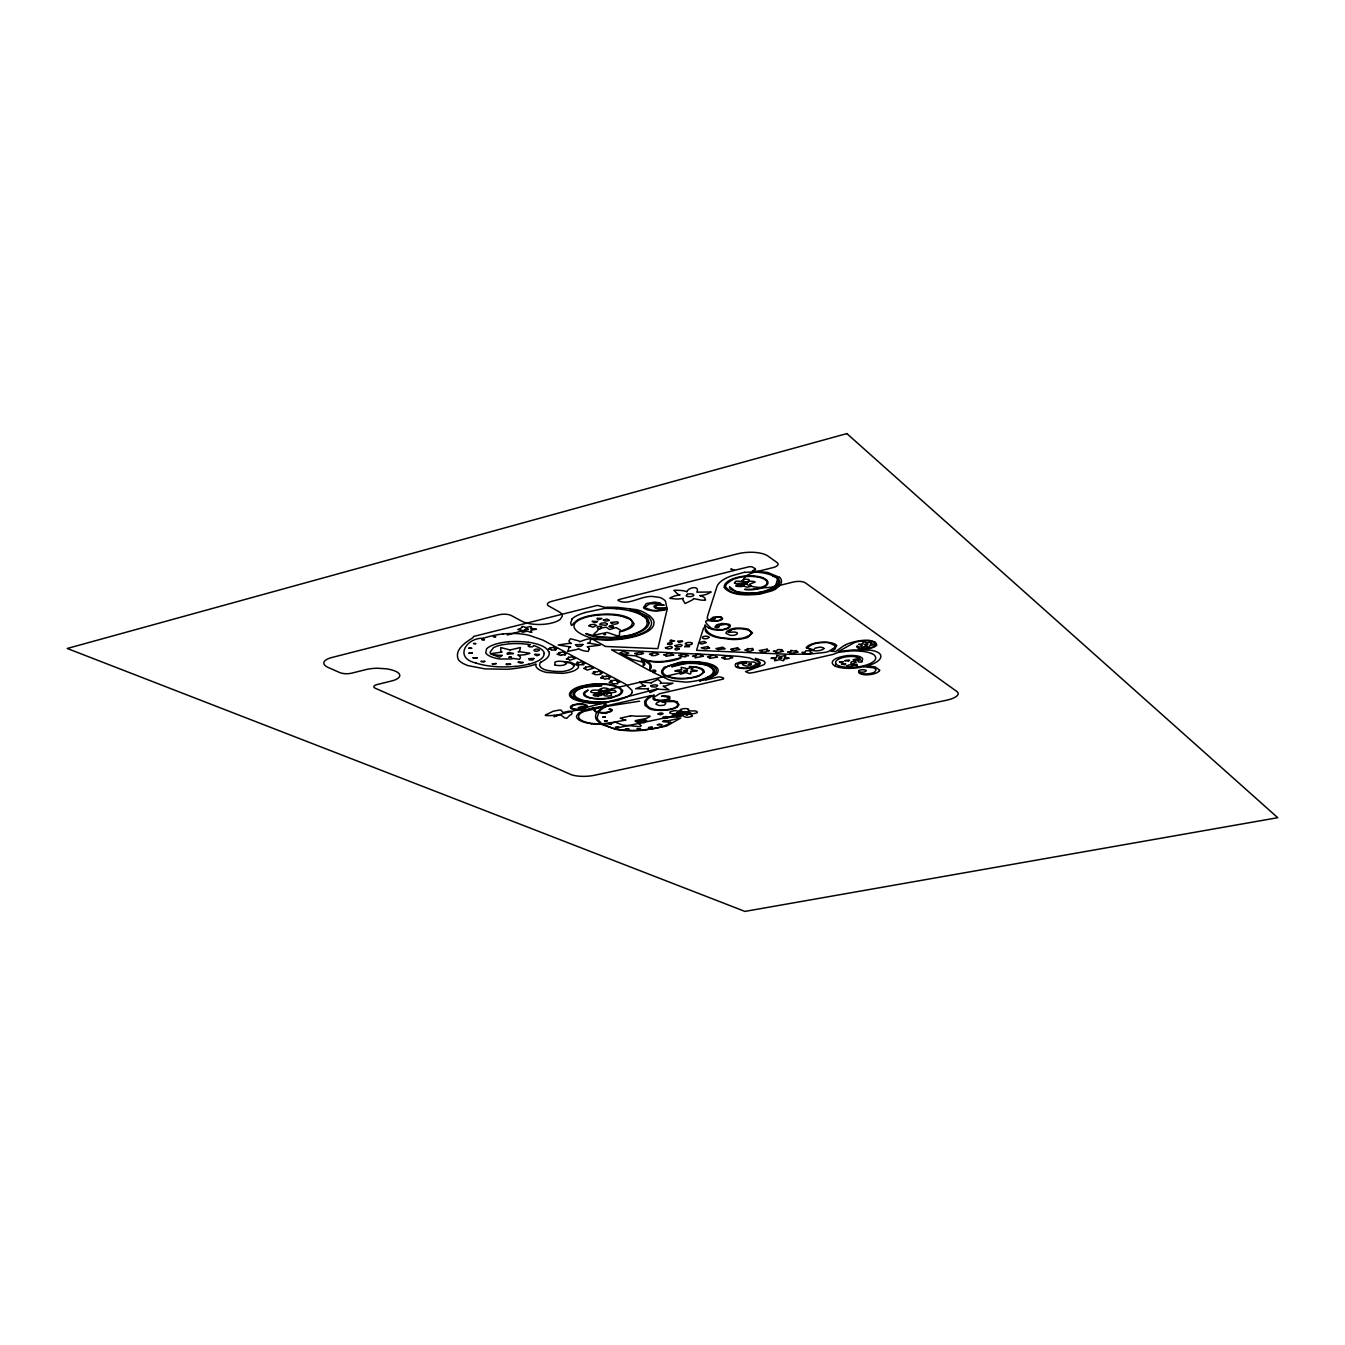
<?xml version="1.0" encoding="UTF-8"?>
<svg xmlns="http://www.w3.org/2000/svg" width="1345" height="1345" viewBox="0 0 1345 1345"><rect width="100%" height="100%" fill="white"/><g stroke="black" fill="none" stroke-linecap="round" stroke-linejoin="round"><path stroke-width="1.5" d="M751.536 633.007L749.636 635.361L743.819 637.9M704.326 671.979L699.4 675.778A17.081 5.817 -2.7 0 1 694.894 677.342L687.06 678.62A23.168 7.902 -2.7 0 1 674.047 678.468L665.943 676.4M667.103 609.453L657.856 648.643L605.519 646.474L591.985 638.909A42.737 15.484 -1.8 0 0 619.103 639.396A44.99 16.325 -1.8 0 0 648.391 630.956A40.501 14.677 -1.9 0 0 653.754 624.534L654.006 622.315A51.782 18.78 -1.8 0 0 653.065 619.389L649.938 615.943L643.297 611.958A33.373 12.172 -1.9 0 0 636.118 609.604L617.658 607.385A72.058 25.824 -1.8 0 0 604.695 607.318L598.441 605.637A3.295 1.227 -1.7 0 0 597.029 605.502L473.49 636.488A16.762 5.968 -0.3 0 1 472.398 638.068C465.387 642.473 453.938 649.988 458.426 659.756A39.56 13.753 -0.7 0 0 468.195 665.657L484.906 668.868L506.796 669.272A61.937 21.739 -0.7 0 0 512.748 668.801L525.996 666.868A42.569 14.829 -0.8 0 0 535.73 664.195M591.06 691.414L590.943 692.137A8.877 2.959 -1.9 0 0 595.011 692.927C608.915 694.003 594.305 689.85 602.308 691.683A4.556 1.513 -1.9 0 0 601.719 691.027L597.617 690.17A10.373 3.447 -1.8 0 0 594.927 690.103L592.372 690.271A8.625 2.858 -1.9 0 0 591.06 691.414M860.195 659.504C852.949 662.967 865.793 662.597 861.288 660.832M572.146 618.952L570.65 623.054L571.423 625.492L572.701 624.668A23.79 8.625 -1.7 0 1 573.34 623.508L577.224 620.213A31.036 11.231 -1.8 0 1 599.736 614.362L603.098 614.228A27.488 9.97 -1.8 0 1 628.165 617.658A33.81 12.239 -1.7 0 1 630.368 618.902L634.067 623.609A20.259 7.347 -1.9 0 1 633.579 625.139A28.01 10.172 -1.8 0 1 629.359 628.569L624.45 630.603A21.52 7.801 -1.9 0 1 619.524 631.797L619.49 635.328A4.792 1.715 -1.9 0 1 618.666 635.748A9.011 3.228 -2 0 1 616.329 635.529L607.066 632.436L596.457 634.672A10.609 3.816 -1.7 0 1 593.616 634.722A7.835 2.808 -1.8 0 1 593.7 634.235L597.684 630.57A7.263 2.606 -1.6 0 0 597.752 629.763L601.181 628.334C596.222 629.662 595.297 625.206 601.518 626.703L601.08 627.997L606.292 627.207L609.554 629.527L616.077 627.577L620.213 629.914A15.955 5.733 -1.8 0 1 620.314 631.259L628.619 628.048M735.681 664.111L735.849 663.942A7.952 2.724 -3.3 0 1 739.128 662.396A6.759 2.32 -3.3 0 1 742.104 661.774L745.332 661.639A9.196 3.161 -3.3 0 1 749.03 662.059C756.109 661.925 753.015 661.975 758.042 663.976C754.747 663.253 753.923 668.129 749.636 665.691C747.248 667.339 736.64 663.421 746.559 663.438L746.021 662.093L738.59 663.791A14.207 4.859 -3.4 0 0 737.615 664.901L737.968 666.767M774.989 586.016C777.662 582.94 777.074 574.164 778.452 582.469C773.392 591.834 760.665 592.489 751.25 593.431A24.983 9.465 -3.4 0 1 737.8 592.271L731.209 589.614A18.275 6.91 -3.4 0 1 729.528 586.739L734.841 590.791A14.56 5.498 -3.3 0 0 737.094 591.733L747.652 593.145A30.094 11.449 -3.4 0 0 751.149 593.162M524.584 629.931L526.517 628.603L528.4 629.191L507.267 635.025M858.799 670.667L859.236 670.382A3.094 1.042 -4.5 0 1 860.43 669.995L862.263 669.76A5.027 1.681 -4.5 0 1 864.751 669.894L866.214 670.449A2.606 0.874 -4.5 0 1 866.247 670.802L864.684 671.827A2.942 0.992 -4.5 0 1 863.557 672.113L860.514 672.197A6.96 2.337 -4.5 0 1 859.304 672.046L861.708 673.542A7.397 2.488 -4.5 0 0 863.036 673.778L865.323 673.912A9.365 3.144 -4.5 0 0 869.425 673.61L871.711 673.156A7.263 2.438 -4.5 0 0 873.611 672.517A7.381 2.471 -4.5 0 0 874.637 672.029L876.049 669.894A11.836 3.985 -4.5 0 0 875.057 668.667L874.704 668.465A8.02 2.69 -4.5 0 0 873.477 667.792L863.894 666.784M677.46 706.898L679.006 704.73L677.258 702.04M617.456 727.83C622.5 725.628 610.748 727.443 617.456 727.83L685.664 713.573M707.907 677.039L709.538 676.098A26.581 9.045 -2.7 0 0 710.278 667.204M732.168 579.729L726.619 583.881A28.312 10.726 -3.4 0 0 725.829 587.345L730.402 591.413A26.345 9.987 -3.4 0 0 757.117 593.7M626.266 697.282L617.826 700.19M582.536 711.757L593.918 709.151A13.063 4.237 -2 0 0 593.851 710.21L595.65 711.724A8.255 2.673 -2 0 0 596.978 712.161A60.895 19.587 -2.5 0 0 596.592 719.995L600.761 724.013L591.548 723.425A25.992 8.356 -2 0 1 582.923 711.824M634.79 634.134L640.405 631.864A40.081 14.543 -1.8 0 0 648.962 622.92M483.225 638.253C466.143 637.496 453.702 658.075 475.895 662.984M573.407 704.83L577.324 703.973A7.263 2.371 -1.7 0 1 580.636 703.872A6.927 2.253 -1.7 0 1 583.142 704.057L586.286 705.015A10.76 3.497 -1.7 0 1 587.462 705.957L586.37 707.436L580.788 708.378A5.195 1.698 -1.7 0 1 579.258 708.344L578.182 707.773L581.511 706.529A2.976 0.975 -1.7 0 1 582.957 706.831L585.764 705.89A2.673 0.874 -1.8 0 0 585.495 705.52L585.26 705.385M585.125 612.496L604.393 608.411A39.459 14.341 -1.8 0 1 616.195 608.713M666.851 699.568C673.509 696.794 659.319 695.937 661.875 696.172A3.9 1.295 -2.5 0 1 664.178 695.836L667.742 696.105A10.289 3.379 -2.5 0 1 669.726 696.575L669.877 698.778A7.482 2.455 -2.5 0 1 668.902 699.501A11.517 3.8 -2.5 0 1 656.007 700.392C648.29 699.585 658.697 691.582 651.518 696.407A52.438 17.098 -2.8 0 0 647.281 699.551C643.582 702.964 648.307 708.227 652.241 708.731M657.57 688.774L657.217 688.875A10.592 3.531 -2.3 0 1 656.646 689.699L650.055 692.574L647.786 689.262A8.86 2.959 -2.4 0 1 648.509 688.438A9.011 3.026 -2.3 0 1 646.138 688.825L635.63 688.724L642.305 686.135A6.944 2.32 -2.3 0 1 645.566 685.832A11.987 4.035 -2.4 0 1 643.683 685.311L639.632 682.049L649.702 682.705A9.953 3.329 -2.3 0 1 651.468 683.243A8.238 2.774 -2.5 0 1 651.787 682.419L658.008 679.393L661.051 682.1A10.306 3.463 -2.4 0 1 660.244 683.479A8.373 2.808 -2.5 0 1 662.581 683.092L672.971 683.243L665.506 685.916A8.961 3.009 -2.5 0 1 663.102 686.185L669.02 689.783L659.252 689.296A8.658 2.892 -2.5 0 1 657.57 688.774L558.326 714.851M598.306 691.918L687.245 671.273L687.48 670.113A2.555 0.874 -2.7 0 0 686.421 670.096L683.832 670.516L684.992 671.34M589.48 709.05L597.012 707.588A7.246 2.354 -1.8 0 1 589.497 709.05L639.615 701.182M664.867 718.23L668.129 717.473L666.313 716.481L662.866 717.238L664.867 718.23L681.478 715.12M744.542 572.213L731.831 575.794A36.55 13.82 -3.4 0 0 722.685 580.149L721.677 580.838A42.687 16.123 -3.5 0 0 716.919 586.706L707.453 616.43L707.268 618.902L711.286 620.6A9.987 3.648 -3 0 0 713.808 620.835L718.331 620.516A5.262 1.917 -3 0 0 719.945 620.028L721.206 619.356A3.9 1.412 -3 0 0 721.811 618.498L720.432 617.405A8.322 3.026 -3 0 0 718.617 616.884L711.959 618.28A6.221 2.27 -3 0 1 713.153 617.187L720.92 616.666L722.652 618.414A3.8 1.379 -3 0 1 722.416 618.885A5.229 1.9 -3 0 1 721.861 619.473C715.624 624.248 696.441 615.052 711.001 627.947A16.644 6.019 -3.1 0 0 714.397 629.174L721.979 629.695A9.566 3.447 -3 0 0 724.585 629.157M611.067 697.971L619.12 695.281A25.656 8.524 -1.9 0 0 622.567 690.557M653.502 671.979L653.989 671.861A2.471 0.841 -2.4 0 0 654.847 671.458L652.006 671.592L653.233 672.012M628.653 635.412L615.522 637.227A33.087 11.987 -1.9 0 1 610.933 637.463L596.238 636.37L586.016 633.596M646.525 720.516L643.011 720.483A9.903 3.144 -2.4 0 0 640.993 720.567L635.344 721.374L638.757 721.441A2.841 0.908 -2.3 0 0 639.379 721.828L644.692 722.5A4.758 1.513 -2.4 0 1 643.246 722.568L636.908 722.097L641.178 725.594A6.708 2.118 -2.3 0 1 640.035 726.687L623.458 725.123A4.455 1.412 -2.2 0 1 622.18 724.871L616.565 722.719A6.439 2.051 -2.2 0 1 616.447 721.727L625.913 720.063A12.979 4.169 -2.3 0 1 623.357 719.491L620.23 718.163L630.519 715.893M734.824 628.838L734.067 628.972A6.473 2.32 -3.2 0 0 732.201 629.46L728.267 632.402L734.017 632.015A5.481 1.95 -3.2 0 1 735.732 632.301L736.387 632.453A3.396 1.21 -3.2 0 1 737.312 632.991L737.312 633.663A5.75 2.051 -3.2 0 1 735.547 634.84L733.529 635.328A3.581 1.278 -3.2 0 1 731.596 635.378A5.145 1.833 -3.2 0 1 729.982 635.227L725.93 633.226A16.241 5.8 -3.3 0 1 727.191 631.242L729.478 629.813A11.567 4.136 -3.2 0 1 735.95 628.081A23.033 8.188 -3.2 0 1 748.24 629.157L752.544 632.822L747.753 637.379A20.175 7.213 -3.2 0 1 742.036 638.808L737.817 639.363A16.443 5.868 -3.2 0 1 731.31 639.447L718.718 637.799A29.573 10.626 -3.2 0 1 709.403 634.453A43.612 15.736 -3.3 0 1 707.958 633.428C704.965 632.772 704.007 625.644 706.814 630.57A37.156 13.383 -3.3 0 0 709.403 633.327L712.766 635.26A27.942 10.037 -3.2 0 0 721.29 637.681L732.218 638.808M515.69 666.431L519.12 666.027A35.39 12.324 -0.9 0 0 528.652 664.144M503.013 633.983L506.544 633.68A28.615 10.104 -0.9 0 1 518.565 633.714A30.817 10.878 -0.8 0 1 529.19 635.344L542.892 640.086L625.492 684.101L631.948 690.304A29.909 9.919 -1.9 0 1 631.931 692.557M753.62 589.295L744.743 589.379M642.54 730.419L666.363 726.165L680.839 718.011L667.776 720.853L663.825 720.516L662.597 721.626L670.97 722.366M554.123 715.271L557.435 715.103L553.989 716.666L560.26 714.699L564.648 717.86A10.441 3.362 -1.7 0 0 566.699 718.348L570.078 715.036A6.49 2.085 -1.6 0 0 571.776 714.128L571.944 712.564A12.626 4.069 -1.6 0 0 570.852 711.589L570.061 711.169A6.843 2.202 -1.7 0 0 568.532 711.286L563 712.531L560.966 710.076A3.934 1.278 -1.6 0 0 559.419 710.042L553.854 711.101A2.69 0.874 -1.5 0 0 553.047 711.303L547.835 713.859A16.224 5.212 -1.6 0 0 545.246 715.372A7.566 2.438 -1.5 0 0 546.843 715.574L551.366 715.574A13.517 4.371 -1.5 0 0 554.123 715.271M601.484 698.66L593.683 698.425A16.964 5.632 -1.9 0 1 584.688 693.196L588.168 690.052A15.938 5.279 -1.9 0 0 589.329 697.836A20.528 6.809 -1.9 0 0 611.168 698.055M606.662 702.645L589.614 702.006A27.438 9.096 -1.9 0 1 573.155 693.432M860.481 651.165L858.967 651.047A32.684 11.13 -4.3 0 0 849.468 650.963L838.456 652.342L833.194 654.376A5.683 1.967 -4.2 0 1 831.983 654.645L753.805 672.466L749.283 673.172L745.55 671.643L763.691 664.783A12.492 4.287 -3.4 0 0 764.935 663.421A12.559 4.304 -3.4 0 0 762.918 660.614L755.302 658.394L760.11 662.53A17.384 5.968 -3.3 0 1 759.992 664.01L758.748 665.489A10.508 3.598 -3.3 0 1 753.721 667.557A12.559 4.304 -3.3 0 1 747.45 668.448A13.484 4.623 -3.3 0 1 737.514 667.641A11.601 3.968 -3.3 0 1 736.051 666.784M591.396 723.778L601.417 724.333L615.321 729.192M586.723 701.132L585.495 700.88A27.993 9.28 -1.9 0 1 574.416 694.894M687.53 708.832L686.791 708.68A4.22 1.362 -2.7 0 0 684.79 708.563L681.192 709.134L678.855 711.253L681.31 710.597L683.563 712.934M620.919 615.993L629.662 619.087M580.115 700.728L572.499 697.046A23.672 7.851 -1.8 0 1 570.936 693.499L574.702 689.296L587.059 685.244A17.132 5.699 -1.8 0 1 589.396 684.924A24.546 8.154 -1.9 0 1 610.411 685.109M728.368 625.122L727.426 624.769A6.153 2.219 -3.1 0 0 725.106 624.366L716.784 625.744L719.356 626.619L718.23 627.358A3.194 1.16 -3 0 1 716.835 627.527L714.8 627.039L716.818 624.736L722.046 623.441L728.822 624.214A8.238 2.976 -3.1 0 1 730.352 625.627L729.965 626.921A11.348 4.102 -3 0 1 725.846 629.225L721.979 630.032A8.154 2.942 -3 0 1 718.348 630.149M574.281 699.45L572.045 698.223A27.69 9.18 -1.9 0 1 569.557 695.365A32.768 10.861 -1.9 0 1 576.484 687.698A32.7 10.827 -1.9 0 1 581.074 686.135L590.035 684.37A23.958 7.952 -1.9 0 1 593.767 684C603.266 683.882 615.775 682.772 622.601 690.557M772.686 575.979L776.519 577.862A4.758 1.816 -3.7 0 0 777.881 578.064L776.687 578.047L777.544 578.182A3.867 1.463 -3.7 0 1 778.452 578.501L779.865 581.763L778.15 585.478A37.794 14.358 -3.3 0 1 774.636 588.505L761.135 593.263A18.847 7.112 -3.4 0 1 757.185 593.817M708.664 627.98L706.226 626.282A28.363 10.272 -3.2 0 1 705.133 624.87L704.662 626.955A3.463 1.244 -2.9 0 0 705.385 627.375L703.569 628.048L698.946 642.607L704.141 641.447L706.276 642.574L702.191 643.919A2.589 0.908 -2.9 0 1 701.216 643.885L698.711 643.011L696.592 650.341L789.465 654.326L808.866 654.107L803.755 654.006L805.067 653.149L801.923 652.476L805.016 652.14L805.773 650.795L810.665 650.795L810.127 652.09L812.111 652.577A3.278 1.126 -4 0 1 811.085 652.913L809.623 654.124L825.275 652.342A16.964 5.901 -4.1 0 0 828.486 651.501L834.404 647.769A12.794 4.455 -4.1 0 0 834.488 645.398L829.377 642.927A10.457 3.648 -4.1 0 0 826.233 642.49L820.013 642.675A15.232 5.296 -4.1 0 0 812.582 644.339L808.648 646.642A10.272 3.581 -4.1 0 0 808.295 647.937A5.632 1.967 -4 0 0 808.749 648.458L813.708 649.87L814.919 648.206L819.66 647.18A5.061 1.748 -4.1 0 1 822.417 647.55L822.669 647.651A6.893 2.404 -4 0 1 823.661 648.189L823.93 648.458M779.411 577.291L767.558 572.415L752.326 570.885L755.554 569.389A15.854 6.103 -3.3 0 0 755.117 568.616L752.141 566.884A4.405 1.698 -3.4 0 0 749.501 566.699L734.622 570.263L730.839 569.019L734.336 570.431L618.767 599.584A3.749 1.395 -1.9 0 0 618.011 600.374C628.737 606.713 642.624 594.019 655.217 596.844A11.432 4.27 -2.3 0 1 660.563 597.752A26.429 9.818 -2.1 0 1 665.489 601.198L666.834 607.856L656.259 607.856A3.682 1.362 -2.4 0 1 655.418 607.2L656.495 605.687A10.407 3.85 -2.4 0 1 658.024 604.931L664.211 605.216A4.304 1.597 -2.4 0 0 663.253 604.779L658.966 604.241L654.746 605.603A4.96 1.833 -2.4 0 0 654.174 606.04A6.725 2.488 -2.4 0 0 655.116 607.822L655.57 608.074A8.389 3.11 -2.4 0 0 658.125 608.814L658.882 608.915A6.944 2.572 -2.4 0 0 662.177 609.016L667.204 608.276A9.381 3.48 -2.4 0 1 664.346 609.52L658.024 610.462A14.711 5.464 -2.3 0 1 651.333 610.159L645.331 607.873A7.179 2.656 -2.3 0 1 645.146 607.032L649.433 603.888L660.849 603.485A12.206 4.523 -2.3 0 0 654.107 602.157L646.239 603.602L643.498 607.537A8.911 3.295 -2.3 0 0 644.205 608.411A14.93 5.531 -2.3 0 0 666.75 609.302M641.834 614.228L629.83 609.52A31.641 11.533 -1.9 0 1 637.395 611.218L648.643 616.968M519.506 656.007L517.825 655.032A12.576 4.405 -1 0 0 525.307 654.628L528.148 653.956A10.172 3.564 -1 0 0 529.846 653.266L520.616 651.821A9.381 3.262 -1 0 0 518.178 651.837A8.558 2.993 -0.9 0 0 519.59 651.131L520.431 647.55L511.268 649.702A10.087 3.531 -1 0 0 510.024 650.492A7.851 2.74 -0.8 0 0 509.15 649.685L500.727 647.567L500.895 651.299A10.626 3.716 -0.9 0 0 502.055 652.073L491.513 653.535L494.439 654.729A14.896 5.212 -0.8 0 0 501.265 655.351L502.29 655.351L499.55 657.234L490.622 653.973A29.254 10.222 -1 0 1 490.101 652.157L493.413 647.735A18.931 6.624 -0.9 0 1 494.994 646.962A22.159 7.751 -0.9 0 1 502.425 644.743L509.183 643.835A32.314 11.248 -0.9 0 1 530.266 644.692C524.214 645.97 532.872 648.609 533.746 645.499A38.4 13.366 -0.8 0 1 542.489 650.207L542.96 650.745A32.919 11.466 -0.9 0 1 544.355 653.535M806.496 647.802L812.784 650.526A6.843 2.387 -4 0 0 823.897 648.458M663.892 667.641L664.766 668.415A22.461 7.666 -2.7 0 0 672.315 677.544A20.578 7.011 -2.7 0 0 697.214 676.182M554.93 665.102L554.846 662.261A4.489 1.547 -1.4 0 1 556.494 661.589L556.847 661.521A7.835 2.707 -1.4 0 1 559.621 661.185L570.482 662.194L578.216 665.792A15.938 5.464 -1.5 0 1 577.795 668.398L574.87 670.415A20.965 7.196 -1.4 0 1 562.328 673.391L546.49 672.45A27.572 9.499 -1.5 0 1 535.966 664.195M836.422 645.718L835.094 648.946A18.695 6.506 -4.1 0 1 830.874 651.215L835.699 651.535L842.676 646.508A66.628 22.747 -4.8 0 1 845.551 644.894M574.281 665.792L570.482 663.018L564.295 662.177L566.396 663.522A2.824 0.975 -1.5 0 1 566.228 663.926L566.043 664.06A6.742 2.32 -1.4 0 1 555.132 665.018M612.042 710.025L609.251 711.976L605.149 712.615A11.903 3.816 -2 0 0 602.224 712.581L598.727 712.312A50.017 16.106 -2.4 0 1 601.938 708.983L607.772 705.587L651.501 695.533A50.74 16.56 -2.8 0 0 648.492 697.349L645.23 700.409A31.944 10.457 -2.6 0 0 644.642 701.569L645.012 705.368L649.282 708.68A15.249 4.96 -2.5 0 0 656.057 710.244M642.49 730.318A36.685 11.735 -2.3 0 1 615.203 729.242M670.651 722.332A31.994 10.222 -2.3 0 1 651.367 729.04M651.131 728.855A37.929 12.139 -2.3 0 1 621.81 729.948A33.306 10.642 -2.3 0 1 613.186 728.317L602.56 724.232A21.587 6.927 -2 0 0 616.43 721.828L602.022 723.862L597.937 719.794A69.284 22.293 -2.6 0 1 597.197 717.558L598.643 712.547L604.393 713.153A3.985 1.278 -2 0 1 605.334 713.489L606.797 713.203L605.771 712.682A7.431 2.404 -2 0 0 612.126 710.025M677.409 706.898A16.291 5.313 -2.5 0 1 656.225 710.126M669.407 700.577A10.39 3.396 -2.6 0 1 677.359 702.023M669.423 700.543A12.424 4.052 -2.6 0 0 664.413 700.812A11.92 3.884 -2.6 0 0 663.455 700.93A7.364 2.404 -2.5 0 0 658.983 701.754L656.73 702.931A10.39 3.396 -2.6 0 0 656.024 704.292L659.1 705.486A3.11 1.009 -2.5 0 0 660.412 705.537L662.934 705.318A3.833 1.244 -2.5 0 0 664.716 704.814L665.741 703.418A9.28 3.026 -2.5 0 0 665.388 702.762L661.757 701.787L673.727 701.502A5.464 1.782 -2.6 0 1 674.837 701.939L675.106 702.124A12.458 4.052 -2.5 0 1 676.653 702.964L677.157 703.435A15.131 4.926 -2.5 0 1 674.299 707.941L673.811 708.159A11.987 3.9 -2.5 0 1 669.289 709.336L668.179 709.504A17.149 5.599 -2.5 0 1 661.286 709.908A14.476 4.724 -2.5 0 1 652.174 708.748M666.716 699.518A7.549 2.488 -2.5 0 1 654.746 698.929M654.578 698.946A10.104 3.329 -2.5 0 1 654.158 697.113L659.504 693.734L723.122 679.107A4.657 1.564 -3 0 0 723.644 678.553L723.56 678.368A7.246 2.438 -3 0 0 722.719 677.661L720.214 676.989A3.716 1.261 -3 0 0 717.927 677.056L705.368 680.15L715.422 675.156A28.833 9.818 -2.7 0 0 717.961 671.71A28.766 9.802 -2.7 0 0 707.201 663.236M706.999 663.32A30.565 10.407 -2.7 0 0 679.544 662.345L663.892 667.557L665.859 667.608A18.695 6.389 -2.7 0 1 668.684 665.96L678.334 663.203A33.003 11.214 -2.8 0 1 682.083 662.597M682.016 662.497A27.472 9.365 -2.7 0 1 706.529 663.858M706.831 663.724A28.43 9.684 -2.7 0 1 716.112 671.861A30.901 10.525 -2.7 0 1 699.417 680.99L708.344 677.561A33.104 11.264 -2.7 0 0 713.237 673.996L714.262 672.382A26.732 9.096 -2.7 0 0 713.943 669.154M713.674 669.188A25.202 8.574 -2.7 0 0 692.07 663.119A21.016 7.179 -2.7 0 0 671.743 666.767L684.302 663.808A15.888 5.43 -2.7 0 1 690.842 663.337M690.826 663.421A23.958 8.154 -2.7 0 1 710.479 667.154M707.924 677.056A30.918 10.525 -2.7 0 1 690.758 681.696A13.03 4.405 -2.7 0 1 685.244 682.1L673.963 680.973A37.307 12.744 -2.8 0 1 668.818 679.763L652.678 672.248C658.848 672.214 654.763 667.944 651.047 671.357L611.521 649.82L714.733 654.88L707.453 656.831L710.177 657.301L709.403 658.394L717.457 657.117L715.321 656.293L715.876 654.847L739.447 656.41L749.266 657.856L757.386 661.118A17.535 6.019 -3.3 0 1 758.748 664.211A9.97 3.413 -3.3 0 1 757.134 665.708L755.772 666.363A12.542 4.304 -3.3 0 1 745.836 668.129L744.407 668.146A9.987 3.43 -3.3 0 1 740.439 667.708A6.708 2.287 -3.3 0 1 737.951 666.767M736.135 666.767A11.836 4.052 -3.3 0 1 735.631 664.111M860.43 651.199A26.127 8.911 -4.4 0 1 871.678 653.519M871.61 653.535A20.562 7.028 -4.4 0 1 874.687 655.469L875.679 657.268A26.564 9.079 -4.4 0 1 874.536 660.63A24.26 8.289 -4.4 0 1 865.894 665.187L861.641 666.263A16.728 5.699 -4.4 0 1 857.017 667.053M856.933 666.901A18.746 6.389 -4.4 0 1 836.086 664.262M836.17 664.245A13.669 4.657 -4.3 0 1 835.632 663.556L835.733 661.673A17.586 5.985 -4.4 0 1 838.826 659.05L840.221 658.378A12.273 4.186 -4.3 0 1 856.008 656.831M856.109 656.78A12.206 4.169 -4.3 0 1 860.296 659.487M861.372 660.849A10.222 3.497 -4.4 0 0 860.8 657.184A11.248 3.85 -4.4 0 0 857.656 655.99L853.083 655.469A15.72 5.363 -4.3 0 0 847.922 655.587L846.896 655.671A20.394 6.944 -4.4 0 0 835.833 658.596A19.334 6.59 -4.4 0 0 835.295 666.027M863.624 666.632A21.789 7.431 -4.4 0 1 835.094 666.078M859.27 670.684A10.676 3.581 -4.5 0 0 865.978 674.854A11.079 3.716 -4.5 0 0 879.126 670.802M879.563 670.785A10.693 3.581 -4.5 0 0 879.731 670.163L875.141 666.885L866.937 666.044A30.027 10.272 -4.4 0 0 880.538 654.931A22.108 7.566 -4.5 0 0 873.056 650.661A19.906 6.826 -4.5 0 0 869.963 650.139L853.335 649.904L838.439 651.484L855.134 642.237A18.326 6.355 -4.5 0 1 859.993 641.229L867.29 640.708A11.231 3.9 -4.5 0 1 871.056 641.094M870.988 641.128A12.424 4.321 -4.5 0 1 873.224 646.861L872.535 647.046A14.761 5.145 -4.6 0 1 869.257 647.718L863.372 648.021A4.943 1.715 -4.5 0 1 861.523 647.567L865.491 646.172L868.988 647.248L869.929 645.264A12.492 4.371 -4.6 0 0 875.225 644.474A19.267 6.658 -4.5 0 0 870.4 643.717C875.04 640.237 865.827 643.952 864.953 642.019L862.75 642.069L863.154 643.734L858.564 644.305L862.246 645.381L859.337 647.5L857.32 645.802A6.658 2.32 -4.5 0 0 856.765 646.928L858.261 648.24A9.919 3.447 -4.6 0 0 859.539 648.677M859.657 648.609A10.693 3.716 -4.6 0 0 875.847 645.97A10.441 3.631 -4.6 0 0 876.822 644.978L875.124 641.952L869.66 640.388A14.593 5.077 -4.5 0 0 861.203 640.539A27.169 9.381 -4.5 0 0 845.433 644.86M836.809 645.65A15.871 5.514 -4.1 0 0 820.517 642.305A15.686 5.464 -4.1 0 0 806.243 647.819M718.28 630.217A16.359 5.918 -3.1 0 1 708.765 627.947M728.671 625.072A8.356 3.009 -3 0 1 724.417 629.023M744.609 572.398A30.296 11.483 -3.4 0 1 772.955 575.895M732.336 579.779A20.074 7.616 -3.3 0 1 754.007 576.534M753.973 576.568A19.25 7.297 -3.4 0 1 767.104 583.175M767.44 583.158A16.796 6.372 -3.4 0 1 753.553 589.144M744.693 589.413A14.089 5.33 -3.4 0 0 754.495 589.48L758.176 588.925A19.654 7.465 -3.4 0 0 763.607 587.395A18.998 7.213 -3.4 0 0 762.581 577.812M762.834 577.694A23.554 8.927 -3.3 0 0 748.089 575.761A21.184 8.036 -3.4 0 0 738.287 577.139L736.118 577.711A25.858 9.785 -3.4 0 0 724.333 587.261M724.283 587.277A36.382 13.803 -3.5 0 0 725.762 589.228C734.051 595.919 745.752 594.86 755.722 594.574A36.668 13.954 -3.4 0 0 761.573 593.7L771.996 590.808A23.134 8.759 -3.4 0 0 775.88 588.841M779.612 577.257A32.768 12.441 -3.4 0 1 775.611 588.774M573.76 665.809A16.325 5.615 -1.4 0 1 561.487 671.659M561.353 671.474A22.899 7.902 -1.4 0 1 549.214 670.684C545.482 670.415 537.109 667.557 540.219 662.564A5.33 1.833 -1.3 0 1 541.06 662.127M548.995 651.669A40.333 14.055 -0.9 0 1 540.858 662.076M528.45 642.254A34.533 12.055 -0.9 0 1 548.541 651.686M508.561 641.699A39.476 13.736 -0.9 0 1 528.4 642.305M508.612 641.784A29.371 10.272 -0.9 0 0 486.554 648.878L485.747 653.014A26.597 9.314 -0.9 0 0 491.816 657.033L492.842 657.386A22.815 7.969 -0.9 0 0 500.138 659.016L511.05 658.949A9.516 3.312 -0.9 0 0 513.386 658.462L519.422 659.353L520.397 657.974A12.811 4.439 -0.9 0 0 519.506 656.007M543.935 653.552A33.928 11.819 -0.9 0 1 528.804 664.211M515.606 666.33A41.291 14.408 -0.8 0 1 475.911 662.984M483.376 638.32A48.168 16.88 -0.9 0 1 502.946 633.915M632.1 692.557A25.572 8.49 -2 0 1 626.148 697.248M617.994 700.274A29.102 9.667 -1.9 0 1 587.008 700.98M574.534 694.877A24.647 8.171 -1.9 0 1 584.84 687.144L601.854 685.647L591.918 685.631A24.916 8.255 -1.9 0 0 573.626 693.432M606.662 702.678A30.262 10.037 -1.9 0 1 580.233 700.678M610.21 685.227A21.722 7.213 -1.9 0 1 621.306 690.977M621.407 690.977A20.175 6.691 -1.9 0 1 611.084 697.349M611.319 697.483A21.957 7.297 -1.9 0 1 601.484 698.66M574.5 699.4A32.734 10.861 -1.9 0 0 604.073 703.418L603.955 703.738A5.262 1.715 -2 0 0 604.577 704.595L607.133 705.385L586.016 709.538A17.889 5.851 -1.8 0 1 571.776 708.512L571.894 706.175A6.473 2.102 -1.7 0 1 573.205 705.486M573.205 705.486A7.364 2.387 -1.7 0 1 582.116 704.511L582.587 704.494A5.582 1.816 -1.7 0 1 585.277 705.385M573.407 704.83A10.76 3.497 -1.7 0 0 570.499 706.596L570.431 707.874A7.397 2.404 -1.7 0 0 571.827 708.798A9.23 3.009 -1.7 0 0 573.71 709.37L584.789 709.925L578.535 713.237L576.501 716.078A27.135 8.726 -2 0 0 591.514 723.711M646.525 720.516A11.147 3.531 -2.3 0 0 636.942 720.92L635.227 720.668L645.23 718.684A14.139 4.539 -2.3 0 0 646.676 718.297L649.887 716.582A6.288 2.017 -2.4 0 0 649.988 715.994L636.185 716.263A9.499 3.043 -2.2 0 0 630.519 715.893M687.732 708.781A8.137 2.64 -2.7 0 1 683.411 712.8M665.456 676.518A27.236 9.28 -2.7 0 1 664.38 667.692M703.923 671.979A15.804 5.38 -2.7 0 0 689.245 666.616L694.121 667.002L686.353 668.818A6.12 2.085 -2.7 0 0 685.53 668.28L681.192 667.322L681.377 669.373A7.28 2.488 -2.7 0 0 681.915 669.793L679.091 670.029A12.055 4.102 -2.7 0 0 674.803 670.886L681.377 671.71L680.032 674.013A5.918 2.017 -2.6 0 0 682.134 673.727L685.664 672.517L690.153 674.03A4.943 1.681 -2.7 0 0 690.876 673.576L690.624 671.474A8.238 2.808 -2.8 0 0 693.213 671.39L697.231 670.684L691.061 669.709L693.97 667.053A13.652 4.657 -2.7 0 1 697.433 667.658L701.098 669.137A18.04 6.137 -2.7 0 1 702.746 672.786L700.695 674.786A13.5 4.59 -2.7 0 1 697.298 676.199M598.138 695.97A5.397 1.782 -1.9 0 1 594.692 695.97L593.145 695.13L595.381 693.482L600.778 693.415L595.499 694.827L597.92 695.348L603.064 693.146A6.456 2.135 -1.9 0 1 598.105 695.886M646.928 661.168A35.407 12.139 -2 0 1 651.014 665.439L651.165 666.01A30.296 10.39 -2 0 1 649.786 670.029L649.921 664.716L644.541 660.597A8.238 2.841 -2.2 0 0 641.279 660.042L644.255 662.143L644.944 664.279A9.415 3.245 -2.2 0 1 643.196 665.809L643.347 662.917A7.128 2.455 -2.2 0 0 642.355 662.312A8.339 2.875 -2.2 0 0 641.43 661.807L632.587 659.605L622.567 654.864L635.143 655.805L646.962 660.361A20.881 7.28 -2.4 0 0 662.261 661.454M647.231 661A25.336 8.86 -2.4 0 0 681.058 657.839L666.162 661.135A26.665 9.331 -2.4 0 1 662.278 661.488M734.841 628.922A14.324 5.111 -3.2 0 1 751.25 633.024M743.869 637.933A19.452 6.96 -3.2 0 1 732.235 638.774M643.851 632.402A46.47 16.88 -1.8 0 1 626.316 637.816A38.551 13.954 -1.8 0 1 591.396 638.118C568.868 631.057 567.943 621.171 590.119 616.245A18.964 6.893 -1.7 0 1 594.002 615.606A30.548 11.063 -1.8 0 1 620.835 616.06M648.357 617.019A46.419 16.829 -1.8 0 1 644.036 632.436M641.935 614.211A42.956 15.585 -1.8 0 1 648.811 622.92M634.722 634.1A37.122 13.467 -1.9 0 1 604.342 637.732L601.198 637.564A31.053 11.231 -1.8 0 1 593.801 636.555L590.371 635.63A21.184 7.633 -1.8 0 1 586 633.596M646.911 621.39A38.517 13.971 -1.8 0 1 628.703 635.428M642.977 616.044A38.719 14.055 -1.8 0 1 647.365 621.356M616.178 608.73A44.704 16.207 -1.8 0 1 642.96 616.044M571.911 618.919A37.929 13.769 -1.8 0 1 585.243 612.563M629.796 619.07A25.151 9.129 -1.8 0 1 628.384 627.997M774.518 585.966A25.488 9.667 -3.4 0 1 751.166 593.263M687.009 591.699A9.482 3.564 -2.8 0 1 687.446 590.657C690.136 586.891 700.072 585.832 696.845 592.17L711.186 592.002L709.134 593.128A15.249 5.75 -2.8 0 1 706.192 594.406L703.805 595.045A10.794 4.069 -2.8 0 1 699.719 595.6L702.376 596.457A15.484 5.767 -2.7 0 1 704.999 598.189L705.503 600.139A16.308 6.12 -2.9 0 1 701.468 600.156L693.532 598.609A17.25 6.456 -2.5 0 1 692.271 600.005L685.109 603.535L682.638 599.366A12.223 4.556 -2.7 0 1 683.344 598.323L680.839 598.744A14.644 5.514 -2.5 0 1 676.283 599.046L669.844 598.306A11.87 4.439 -2.6 0 1 671.071 597.432L673.996 596.188A16.291 6.069 -2.6 0 1 680.099 594.91A9.802 3.699 -2.6 0 1 677.93 594.322L673.862 590.337A16.611 6.221 -2.5 0 1 687.009 591.699M746.156 583.915A22.209 8.457 -3.6 0 1 755.638 571.944L773.207 567.54A9.028 3.497 -3.6 0 0 777.175 562.63L768.146 556.158A22.714 8.843 -3.4 0 0 737.379 553.871L551.366 601.417A8.81 3.278 -1.2 0 0 548.71 605.99L559.066 611.807A21.15 7.734 -1.1 0 1 562.328 616.144L560.176 619.406A23.268 8.507 -1 0 1 551.719 623.038A21.739 7.952 -1.1 0 1 521.86 621.205L511.285 615.522A8.726 3.178 -0.7 0 0 499.146 614.766L331.946 657.486A21.116 7.179 0.7 0 0 328.415 667.574L339.797 672.601A8.373 2.824 0.6 0 0 351.516 673.206L366.075 669.558A20.125 6.759 0.3 0 1 377.306 668.246L385.914 668.768A22.125 7.431 0.3 0 1 395.699 671.323A20.679 6.944 0.3 0 1 391.462 681.007L377.054 684.555A8.137 2.69 0.2 0 0 375.457 688.321L570.482 774.367A17.502 5.195 -1.9 0 0 594.456 775.275L946.51 700.224A18.914 6.086 -5.1 0 0 956.816 691.464L805.319 582.822A8.81 3.329 -3.9 0 0 793.533 581.981L776.199 586.252A21.587 8.221 -3.6 0 1 763.809 587.715L755.117 587.059A23.773 9.062 -3.6 0 1 746.156 583.915M589.261 648.996L588.202 651.434A15.434 5.447 -1.7 0 1 578.484 648.576A10.441 3.682 -1.5 0 1 577.257 649.383L567.674 651.434L569.053 647.718A7.986 2.808 -1.5 0 1 570.717 646.995L558.125 644.995L568.733 643.414A10.558 3.716 -1.5 0 1 571.39 643.482L569.49 642.12A13.82 4.909 -1.6 0 1 569.002 640.842L570.532 638.757L578.838 640.909A8.373 2.976 -1.5 0 1 579.611 641.75L585.983 639.463A19.57 6.91 -1.7 0 1 591.043 638.724L589.816 642.338A8.02 2.841 -1.6 0 1 587.53 643.313A12.357 4.354 -1.7 0 1 590.253 643.347L600.156 645.163L587.21 646.743A10.642 3.732 -1.6 0 1 588.471 647.533L589.261 648.996M609.218 626.333L609.319 626.652A3.48 1.261 -1.9 0 0 609.857 627.056C615.691 628.384 613.791 623.845 609.251 626.232M607.234 720.735L604.376 720.886L607.234 720.819M853.318 659.689L854.579 660.782L859.018 659.47L857.791 658.596L853.318 659.689M506.325 663.993L506.325 664.682A20.125 6.977 -0.8 0 0 510.781 664.211L506.325 663.993M839.499 661.908L841.129 662.698L843.534 661.656L839.499 661.908M610.899 622.466L610.966 622.903A5.514 2.001 -1.9 0 0 611.605 623.508L613.707 624.13A2.539 0.925 -1.9 0 0 615.321 624.097L617.254 623.643A2.572 0.942 -1.9 0 0 618.011 623.29L618.229 622.567A4.001 1.463 -1.9 0 0 617.036 621.793L610.899 622.466M599.382 690.002L601.618 689.884L601.08 690.573L604.241 691.801L605.62 691.246L603.535 690.758L606.595 691.414L608.074 688.959A3.9 1.295 -1.9 0 0 607.015 688.337L604.746 687.984A3.278 1.093 -1.9 0 0 603.098 688.052L600.307 688.943A7.112 2.371 -1.9 0 0 599.534 689.649L599.416 689.884M496.271 663.573L492.32 663.875L496.271 663.573M521.944 627.241C519.859 630.166 513.655 628.939 522.23 630.368C519.994 634.924 527.324 629.292 529.594 632.066A6.826 2.455 -1 0 0 531.847 632.335L530.787 630.183L536.537 629.258A28.867 10.272 -0.9 0 0 530.636 628.418L530.939 628.3A4.001 1.446 -1 0 0 531.544 627.896C532.048 624.08 525.811 629.51 523.693 626.619A4.119 1.48 -0.9 0 0 522.297 626.451L521.944 627.241M748.946 580.199L747.164 582.486L745.096 581.712L747.08 582.839L749.753 581.141L753.57 581.443A5.346 2.034 -3.4 0 1 755.167 582.066L749.821 584.066L751.267 586.235L747.248 587.193L743.97 586.134L744.743 583.881A3.413 1.295 -3.4 0 1 745.803 583.377L746.946 583.091L735.513 583.511A4.926 1.866 -3.2 0 1 734.387 583.074L735.849 581.158A9.852 3.732 -3.2 0 1 738.035 581.141L743.97 581.847L741.616 580.922L743.886 579.174L748.459 579.409A5.346 2.034 -3.3 0 1 748.913 579.998L748.946 580.199M597.466 621.491L594.692 622.735L592.119 621.272L597.466 621.491M665.422 647.786L667.624 648.845A2.505 0.891 -2.5 0 0 668.868 648.862L670.331 648.626A4.523 1.597 -2.5 0 0 671.996 647.853L672.298 647.298A2.539 0.891 -2.5 0 0 671.727 646.794L670.533 646.491A2.623 0.925 -2.5 0 0 669.457 646.407L665.422 647.786M472.263 653.065L468.917 653.266L472.263 653.065M603.804 634.504L605.687 634.437L603.838 634.453M622.315 653.72L625.543 654.275L628.821 653.031L623.088 651.535L619.995 652.796L622.315 653.72M650.812 685.614L651.131 686.353A4.472 1.496 -2.4 0 0 652.291 686.891L655.822 686.976A3.968 1.328 -2.4 0 0 656.663 686.656L657.722 685.311L654.897 684.79A42.233 13.904 -2.6 0 0 650.812 685.614M841.6 664.111L844.963 664.749A2.74 0.925 -4.3 0 0 845.635 664.245L845.686 664.094A2.993 1.009 -4.3 0 0 845.433 663.657L841.6 664.111M595.011 709.975L595.381 711.051A8.221 2.656 -2 0 0 596.995 711.976L604.308 706.276L595.751 708.647L595.011 709.975M539.429 654.544L536.924 655.755L534.57 654.494A2.858 0.992 -1.2 0 1 535.478 654.208L539.429 654.544M652.258 727.241L648.677 727.813A3.615 1.143 -2.4 0 1 648.576 727.443L652.258 727.241M513.403 653.552L507.502 654.258A2.791 0.975 -0.9 0 1 507.015 653.838L507.435 653.082A4.623 1.614 -0.9 0 1 508.982 652.476L513.403 653.552M539.009 649.971L538.908 650.308A3.766 1.328 -1.1 0 1 538.219 650.812L537.849 650.963A3.379 1.194 -1.1 0 1 536.403 651.283C530.418 650.862 537.075 647.466 539.009 649.971M606.007 693.835L607.839 693.667L606.007 693.835M612.647 683.714L617.843 683.748L617.523 682.436L620.062 681.814L616.851 681.411L616.077 680.183L610.428 680.637L611.975 681.646L609.117 682.369L611.908 682.957A3.9 1.311 -2 0 1 612.547 683.428L612.647 683.714M747.063 650.392L747.316 651.199A3.447 1.194 -3.3 0 1 748.577 651.047C750.544 651.653 753.738 650.089 753.301 649.484L752.191 649.753L752.746 648.424L749.636 648.778A8.322 2.909 -3.3 0 0 747.147 648.643L748.106 649.45L744.844 650.005L747.063 650.392M523.054 662.463L521.49 663.119A2.623 0.908 -1 0 1 520.582 663.068L517.976 662.211A8.423 2.892 -1 0 1 519.708 661.875L523.054 662.463M625.509 728.956L628.788 729.007L625.509 728.956M690.674 713.018L686.606 713.405L687.547 713.909A8.675 2.808 -2.8 0 0 696.861 712.8L696.945 712.665A5.666 1.833 -2.8 0 0 697.416 712.06L696.037 711.085A4.539 1.463 -2.8 0 0 694.978 710.917L689.699 710.967L685.008 712.917A6.288 2.034 -2.8 0 0 687.732 713.169L690.674 713.018M679.225 648.912C673.559 652.392 673.542 646.188 679.225 648.912M607.335 624.063L606.847 624.753A4.254 1.547 -1.8 0 1 605.435 625.307L600.072 624.668A2.858 1.026 -1.8 0 1 599.971 623.962L600.593 623.542A4.506 1.631 -1.8 0 1 603.081 622.903L604.931 622.886A2.539 0.925 -1.8 0 1 605.956 623.105L606.696 623.508A2.808 1.009 -1.8 0 1 607.352 624.097M675.072 645.6L675.694 646.34A2.976 1.042 -2.6 0 0 676.619 646.659L678.805 646.777A4.539 1.597 -2.6 0 0 680.654 646.541L682.234 645.297L680.704 644.406L675.123 645.499M783.95 659.42L783.614 660.798L779.646 659.622L774.72 660.832A9.381 3.228 -3.7 0 1 775.93 658.983L770.954 658.277L776.603 657.47L776.771 655.418A13.837 4.758 -3.5 0 1 780.588 656.562L785.766 655.368A20.713 7.162 -3.5 0 1 784.522 657.369A10.827 3.716 -3.7 0 1 789.212 658.209A15.921 5.514 -3.7 0 1 783.933 658.949L783.95 659.42M658.075 714.01L660.546 714.767L663.135 713.64A3.648 1.177 -2.5 0 0 662.009 713.136L660.698 712.951A6.019 1.933 -2.5 0 0 659.42 713.27L658.075 714.01M795.937 651.098L798.173 652.056L789.666 653.653L790.625 652.409L787.632 652.073L791.314 651.283L790.625 650.358A26.917 9.264 -3.6 0 1 794.038 650.997L796.627 650.576L795.937 651.098M605.334 716.919L602.879 717.12L605.334 716.919M696.222 654.443L696.088 655.688L692.557 656.209L695.701 656.579L695.079 657.823L703.519 656.209L700.627 655.603L701.098 654.527L696.222 654.443M682.503 641.481L678.788 642.506L677.577 641.195L681.898 640.825A2.858 1.009 -2.6 0 1 682.352 641.128L682.503 641.481M473.524 643.566L475.945 643.65L473.575 643.515M601.669 618.498L598.34 619.776L597.079 618.851A3.379 1.227 -1.7 0 1 597.331 618.196L601.669 618.498M493.464 636.656L495.851 636.757L493.514 636.605M667.524 644.053L670.953 644.541C675.207 643.112 667.692 641.515 667.524 644.053M680.755 656.343L683.361 656.595A4.993 1.748 -2.7 0 0 685.698 656.78L685.16 655.906L688.623 655.654L686.152 654.796A2.824 0.975 -2.7 0 1 685.984 654.427L684.252 654.46A25.908 8.927 -2.6 0 0 680.873 654.191L681.949 655.049L678.67 655.284L680.755 656.343M853.924 665.102L856.614 665.422A2.724 0.925 -4.4 0 0 857.454 665.187L856.681 664.178L853.924 665.102M604.056 693.549L604.056 695.483A5.178 1.715 -2 0 0 610.008 695.886L611.218 695.5A12.391 4.102 -1.9 0 0 611.571 694.928L610.781 693.465A2.539 0.841 -2 0 0 609.688 693.247L608.781 693.23L615.001 692.204A5.38 1.782 -2 0 0 616.128 691.784L614.699 690.204L609.554 690.22A5.027 1.664 -2 0 0 608.411 690.388A4.876 1.614 -1.9 0 1 607.621 691.061L604.981 691.918L610.613 692.389L603.686 692.507L607.032 692.927L604.056 693.549M582.873 644.474L581.191 646.138A2.993 1.059 -1.6 0 1 579.981 646.357L578.014 646.39A2.555 0.891 -1.6 0 1 576.971 646.205L575.408 644.709L582.873 644.474M481.897 639.615L484.368 639.716L481.897 639.615M692.187 715.742L692.12 716.011A5.716 1.833 -2.8 0 1 691.784 716.431L687.816 717.356A8.406 2.69 -2.8 0 1 684.269 716.683L682.806 715.221A5.952 1.917 -2.7 0 1 681.932 715.91L677.107 717.238L672.466 716.599A4.338 1.395 -2.7 0 1 672.265 715.708L673.357 714.935A3.161 1.009 -2.7 0 1 674.366 714.598L681.394 714.111L675.627 715.405L676.989 715.876L683.899 713.825L682.907 715.019L684.336 714.027L690.338 714.279L692.187 715.742M718.23 649.601L725.14 648.66L722.13 648.071L723.61 647.735L722.786 647.18L715.91 648.609L717.373 648.862A2.791 0.975 -3 0 1 718.112 649.265L718.23 649.601M729.713 655.704L729.797 656.343A5.683 1.967 -3.2 0 0 731.075 657.201L732.79 657.621L729.629 658.378A3.8 1.311 -3.1 0 1 729.125 658.899L724.501 659.168L723.56 658.478L725.14 658.041L721.693 657.671L725.022 656.864L724.972 655.872L729.713 655.704M637.311 728.536L637.496 729.259A4.775 1.496 -2.4 0 0 638.287 729.73L640.758 729.141L637.311 728.536M589.026 625.862L593.078 627.241L596.625 625.375L593.767 624.5A2.673 0.958 -1.7 0 0 592.355 624.517L590.976 624.652A2.471 0.891 -1.6 0 0 589.917 624.937L589.026 625.862M707.991 646.575L708.075 647.197A4.203 1.48 -3 0 0 708.765 647.702L709.572 647.971L706.007 648.912A2.707 0.942 -2.9 0 0 704.73 648.878L701.199 647.786L707.991 646.575M684.723 646.642L689.329 646.743A3.043 1.076 -2.7 0 0 689.514 646.34L685.698 645.953A3.463 1.227 -2.7 0 0 684.908 646.407L684.723 646.642M578.249 663.842L577.997 665.119L581.158 664.632A3.43 1.177 -1.6 0 0 582.402 664.733L583.764 664.665L582.2 663.724L584.638 663.455L581.46 661.706L579.056 662.715L577.392 661.959L576.299 663.774L578.249 663.842M511.487 657.285L508.797 657.318A2.471 0.857 -0.9 0 1 509.385 657.033L511.487 657.285M661.841 724.921L657.251 724.804L658.714 724.249A2.69 0.857 -2.5 0 1 659.941 724.148L661.824 724.72M778.755 658.142L781.781 657.974L778.755 658.142M666.801 653.367L666.582 654.427L663.707 654.813L666.481 655.25L665.893 656.326L673.862 654.965L671.004 654.41L671.626 653.435L668.717 653.754A2.64 0.925 -2.5 0 1 667.574 653.62L666.801 653.367M708.849 637.463C707.907 639.531 700.409 639.144 702.914 636.773A2.909 1.026 -2.9 0 1 704.73 636.303L705.806 636.235A3.917 1.395 -2.9 0 1 707.319 636.37L708.142 636.572A2.942 1.042 -2.9 0 1 708.899 637.362L708.899 637.362M484.772 661.303L483.881 662.009A8.137 2.808 -0.7 0 1 480.888 661.353L484.772 661.303M554.022 647.365L554.039 647.735A2.976 1.042 -1.3 0 0 554.493 648.122L556.763 648.693L554.745 649.08L556.006 649.921L551.265 650.106A3.463 1.21 -1.3 0 0 550.761 649.517L548.575 648.845L550.643 648.525L549.87 647.668A3.329 1.177 -1.3 0 0 551.366 647.735L554.022 647.365M685.967 714.716L687.799 714.733L686 714.683M767.154 649.164L766.953 650.106L769.374 650.677L766.381 651.182A4.96 1.732 -3.5 0 1 765.893 651.955L761.068 652.207L761.791 651.014L759.152 650.576L767.154 649.164M641.111 654.174L636.437 654.796L637.059 653.939L634.588 653.502L641.447 652.022L643.566 653.468L641.111 654.174M679.528 711.505C683.966 715.305 676.131 708.949 673.576 710.917A2.976 0.958 -2.6 0 0 672.601 711.068A3.682 1.194 -2.6 0 0 670.735 711.539L670.146 711.875A4.607 1.48 -2.6 0 0 669.76 712.598L670.197 713.102A3.631 1.177 -2.6 0 0 671.323 713.472A6.759 2.186 -2.7 0 0 673.072 713.842L682.974 712.783A15.367 4.943 -2.6 0 0 680.52 711.438L679.528 711.505M585.495 667.154L586.05 668.028L583.696 668.297L587.277 670.113L593.7 668.028L590.371 666.515L585.495 667.154M468.85 648.223L471.86 648.34L468.934 648.122M651.669 654.46L651.367 655.553L654.83 655.587L658.831 654.158L655.486 652.964A5.296 1.849 -2.4 0 1 653.569 653.048L649.433 654.342L651.669 654.46M600.711 674.013L600.677 674.097A2.673 0.908 -1.8 0 1 600.29 674.467L595.734 674.702L592.254 673.29L594.978 672.601L593.448 671.609A9.398 3.194 -1.8 0 1 596.945 671.912L599.214 671.088L602.56 672.853L600.139 673.105L600.711 674.013M473.053 657.772L477.088 657.89L473.053 657.772M737.699 647.769L737.363 648.845L739.901 649.467L731.932 650.846L733.092 649.669L730.638 649.4A4.489 1.58 -3.1 0 0 732.319 648.895L737.699 647.769M692.322 643.482L691.935 644.02A4.405 1.547 -2.7 0 1 690.994 644.524L689.632 644.877A3.144 1.11 -2.7 0 1 688.556 644.978L688.203 644.978A2.942 1.042 -2.7 0 1 687.043 644.827L685.227 643.835A2.976 1.059 -2.7 0 1 685.563 643.28L686.572 642.826A4.153 1.463 -2.7 0 1 687.984 642.523L690.019 642.439A2.925 1.042 -2.7 0 1 691.33 642.708A2.724 0.958 -2.7 0 1 692.204 643.129L692.322 643.482M611.235 724.367L609.134 724.148A3.43 1.093 -2.1 0 1 609.789 723.913L611.202 724.451M686.118 711.791L684.218 711.639L686.118 711.791M775.947 651.804L775.947 652.678A4.439 1.53 -3.6 0 1 778.167 652.459L783.429 651.283L781.159 650.846L782.235 649.669L777.578 649.601L776.838 650.846L773.409 651.215L775.947 651.804M568.498 657.285L567.624 658.428A4.354 1.513 -1.4 0 1 566.279 659L569.137 659.269L569.439 660.378L575.357 658.445L571.978 656.948L568.498 657.285M751.283 664.111L748.341 664.38L751.283 664.111M855.908 662.127C850.023 667.204 848.207 659.588 855.908 662.127M611.118 709.286L608.915 709.336L611.101 709.336M677.039 712.631L679.225 712.682L677.191 712.547M743.617 585.394L741.465 586.571L736.118 586.336A4.876 1.849 -3.3 0 1 736.27 585.109L743.566 584.335L738.523 585.075L743.566 585.495M533.931 658.478L532.906 659.991L529.241 659.941L528.753 658.646L533.931 658.478M687.245 594.288L686.169 595.768A3.8 1.429 -2.7 0 0 688.539 596.575L689.128 596.608A4.186 1.58 -2.7 0 0 691.515 596.423A3.985 1.496 -2.7 0 0 693.684 595.482A3.985 1.496 -2.7 0 0 693.112 594.372L692.725 594.221A4.119 1.547 -2.7 0 0 690.17 593.834A3.985 1.496 -2.7 0 0 687.278 594.271M715.237 618.582L712.749 620.079L710.832 618.801L715.237 618.582M670.92 640.203L669.81 640.993L671.088 641.784L674.736 640.926L670.92 640.203M561.874 654.712L560.798 655.452L557.032 654.107L559.957 653.418L558.646 652.695L563.269 652.09L566.043 653.687L564.244 654.158L565.421 654.931L561.874 654.712M846.745 665.909L848.645 666.834A3.346 1.126 -4.3 0 0 850.376 666.801L852.596 666.279L852.495 665.153L849.889 664.833A3.447 1.16 -4.4 0 0 848.611 665.086L846.745 665.909M606.545 676.182L605.536 676.669A3.295 1.11 -1.9 0 0 604.796 676.434L601.871 676.165L603.636 677.174L600.643 677.914C603.72 676.703 604.14 680.789 606.814 678.519L609.403 679.141L609.201 677.813L610.445 677.376A6.473 2.202 -2 0 1 608.074 676.434L606.545 676.182M848.476 661.017L844.694 660.714A4.102 1.395 -4.3 0 1 846.392 660.294L849.569 660.109A4.96 1.698 -4.3 0 1 848.493 661.017M609.268 620.415L606.578 621.02A2.976 1.093 -1.8 0 1 604.846 620.902L603.132 620.028L607.066 619.003L609.268 620.415M846.879 433.594L67.25 648.475L744.928 911.406L1277.75 817.693L846.879 433.594M867.575 643.952L864.314 644.474A31.54 11.063 -4.8 0 0 866.55 645.028L867.34 645.196A7.818 2.724 -4.5 0 0 867.575 643.952"/></g></svg>
